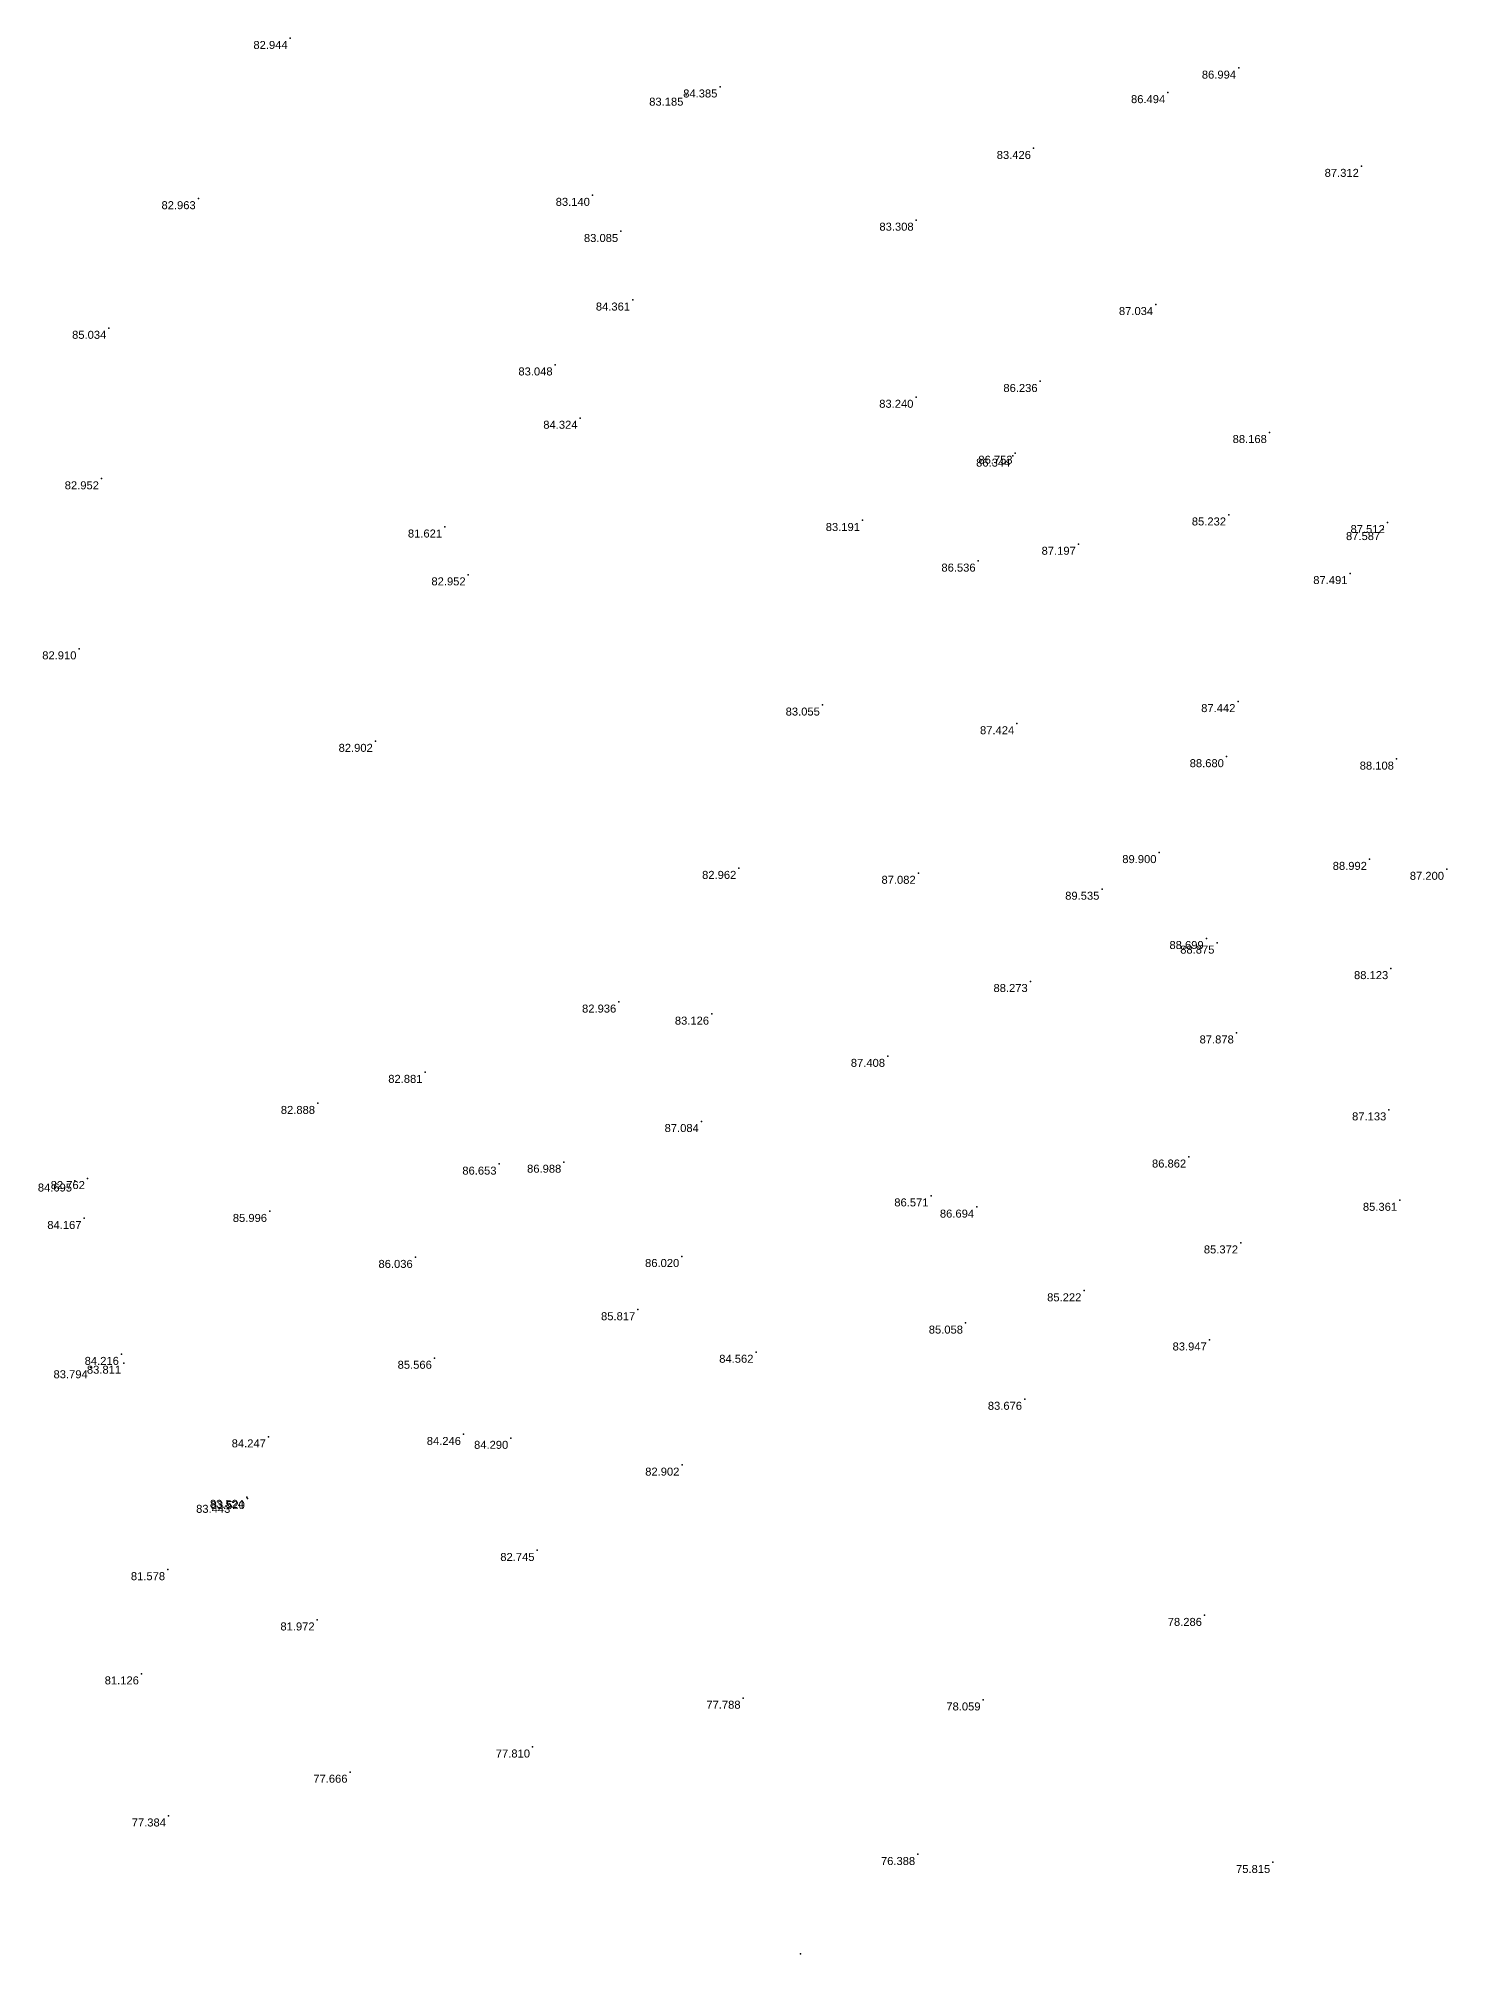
# Model space of a CAD drawing. Header units: millimetres. Extents: x 706139 to 707011, y 753722 to 954403.
# Drawn here: x 706380.9 to 706433.7, y 954112.9 to 954184.7 of the extents above; entities that cross this region are included whole.
import ezdxf
from ezdxf.enums import TextEntityAlignment as Align

# ---------------------------------------------------------------- set-up
doc = ezdxf.new("R2010")
doc.units = ezdxf.units.MM
doc.linetypes.add('SOLID_LINE', pattern=[0])
doc.layers.add('Height', color=7, linetype='Continuous')
doc.styles.get("Standard").update_dxf_attribs({"font": 'arial.ttf'})

msp = doc.modelspace()

# ---------------------------------------------------------------- linework, layer by layer
at = {"color": 0, "linetype": 'SOLID_LINE'}
for p in [(706390.3494, 954184.7148, 82.9438), (706390.3494, 954184.7148, 82.9438), (706390.3494, 954184.7148, 82.9438), (706425.8964, 954183.6033, 86.9937), (706425.8964, 954183.6033, 86.9937), (706425.8964, 954183.6033, 86.9937), (706425.8964, 954183.6033, 86.9937), (706425.8964, 954183.6033, 86.9937), (706425.8964, 954183.6033, 86.9937), (706405.1832, 954182.5894, 83.1854), (706405.1832, 954182.5894, 83.1854), (706405.1832, 954182.5894, 83.1854), (706406.4573, 954182.8963, 84.3846), (706406.4573, 954182.8963, 84.3846), (706406.4573, 954182.8963, 84.3846), (706423.2415, 954182.6845, 86.4938), (706423.2415, 954182.6845, 86.4938), (706423.2415, 954182.6845, 86.4938), (706418.2084, 954180.591, 83.4258), (706418.2084, 954180.591, 83.4258), (706418.2084, 954180.591, 83.4258), (706430.4989, 954179.9195, 87.3121), (706430.4989, 954179.9195, 87.3121), (706430.4989, 954179.9195, 87.3121), (706386.9036, 954178.7074, 82.9627), (706386.9036, 954178.7074, 82.9627), (706386.9036, 954178.7074, 82.9627), (706401.6788, 954178.8324, 83.1398), (706401.6788, 954178.8324, 83.1398), (706401.6788, 954178.8324, 83.1398), (706413.8117, 954177.9012, 83.308), (706413.8117, 954177.9012, 83.308), (706413.8117, 954177.9012, 83.308), (706402.7373, 954177.4778, 83.085), (706402.7373, 954177.4778, 83.085), (706402.7373, 954177.4778, 83.085), (706403.1836, 954174.9066, 84.361), (706403.1836, 954174.9066, 84.361), (706403.1836, 954174.9066, 84.361), (706422.7886, 954174.7383, 87.0336), (706422.7886, 954174.7383, 87.0336), (706422.7886, 954174.7383, 87.0336), (706383.5532, 954173.8472, 85.0344), (706383.5532, 954173.8472, 85.0344), (706383.5532, 954173.8472, 85.0344), (706400.2808, 954172.4732, 83.0484), (706400.2808, 954172.4732, 83.0484), (706400.2808, 954172.4732, 83.0484), (706418.4578, 954171.8531, 86.236), (706418.4578, 954171.8531, 86.236), (706418.4578, 954171.8531, 86.236), (706413.8042, 954171.261, 83.2403), (706413.8042, 954171.261, 83.2403), (706413.8042, 954171.261, 83.2403), (706401.2143, 954170.4743, 84.3237), (706401.2143, 954170.4743, 84.3237), (706401.2143, 954170.4743, 84.3237), (706427.0508, 954169.9391, 88.168), (706427.0508, 954169.9391, 88.168), (706427.0508, 954169.9391, 88.168), (706417.4362, 954169.0545, 86.3441), (706417.4362, 954169.0545, 86.3441), (706417.4362, 954169.0545, 86.3441), (706417.5206, 954169.1616, 86.7528), (706417.5206, 954169.1616, 86.7528), (706417.5206, 954169.1616, 86.7528), (706383.2769, 954168.2033, 82.9523), (706383.2769, 954168.2033, 82.9523), (706383.2769, 954168.2033, 82.9523), (706411.8009, 954166.6406, 83.191), (706411.8009, 954166.6406, 83.191), (706411.8009, 954166.6406, 83.191), (706425.5206, 954166.8483, 85.232), (706425.5206, 954166.8483, 85.232), (706425.5206, 954166.8483, 85.232), (706431.4693, 954166.5634, 87.5119), (706431.4693, 954166.5634, 87.5119), (706431.4693, 954166.5634, 87.5119), (706396.1388, 954166.3955, 81.6214), (706396.1388, 954166.3955, 81.6214), (706396.1388, 954166.3955, 81.6214), (706419.8899, 954165.7496, 87.1965), (706419.8899, 954165.7496, 87.1965), (706419.8899, 954165.7496, 87.1965), (706431.299, 954166.2995, 87.5866), (706431.299, 954166.2995, 87.5866), (706431.299, 954166.2995, 87.5866), (706416.1349, 954165.1177, 86.5358), (706416.1349, 954165.1177, 86.5358), (706416.1349, 954165.1177, 86.5358), (706397.0207, 954164.601, 82.9517), (706397.0207, 954164.601, 82.9517), (706397.0207, 954164.601, 82.9517), (706430.0726, 954164.6506, 87.4907), (706430.0726, 954164.6506, 87.4907), (706430.0726, 954164.6506, 87.4907), (706382.4344, 954161.8275, 82.9105), (706382.4344, 954161.8275, 82.9105), (706382.4344, 954161.8275, 82.9105), (706410.2975, 954159.72, 83.055), (706410.2975, 954159.72, 83.055), (706410.2975, 954159.72, 83.055), (706425.8718, 954159.8491, 87.4417), (706425.8718, 954159.8491, 87.4417), (706425.8718, 954159.8491, 87.4417), (706417.5827, 954159.0193, 87.4238), (706417.5827, 954159.0193, 87.4238), (706417.5827, 954159.0193, 87.4238), (706393.5419, 954158.3596, 82.9018), (706393.5419, 954158.3596, 82.9018), (706393.5419, 954158.3596, 82.9018), (706425.4407, 954157.7842, 88.6803), (706425.4407, 954157.7842, 88.6803), (706425.4407, 954157.7842, 88.6803), (706431.8134, 954157.6931, 88.1084), (706431.8134, 954157.6931, 88.1084), (706431.8134, 954157.6931, 88.1084), (706407.166, 954153.596, 82.962), (706407.166, 954153.596, 82.962), (706407.166, 954153.596, 82.962), (706422.9151, 954154.188, 89.8999), (706422.9151, 954154.188, 89.8999), (706422.9151, 954154.188, 89.8999), (706430.8016, 954153.9336, 88.9916), (706430.8016, 954153.9336, 88.9916), (706430.8016, 954153.9336, 88.9916), (706433.691, 954153.561, 87.2), (706413.8887, 954153.4118, 87.0815), (706413.8887, 954153.4118, 87.0815), (706413.8887, 954153.4118, 87.0815), (706420.7747, 954152.8141, 89.5349), (706420.7747, 954152.8141, 89.5349), (706420.7747, 954152.8141, 89.5349), (706424.6831, 954150.9647, 88.6994), (706424.6831, 954150.9647, 88.6994), (706424.6831, 954150.9647, 88.6994), (706425.0863, 954150.7938, 88.8752), (706425.0863, 954150.7938, 88.8752), (706425.0863, 954150.7938, 88.8752), (706418.0875, 954149.3542, 88.2731), (706418.0875, 954149.3542, 88.2731), (706418.0875, 954149.3542, 88.2731), (706431.6002, 954149.8378, 88.1232), (706431.6002, 954149.8378, 88.1232), (706431.6002, 954149.8378, 88.1232), (706402.6668, 954148.5827, 82.9357), (706402.6668, 954148.5827, 82.9357), (706402.6668, 954148.5827, 82.9357), (706406.1448, 954148.1305, 83.1261), (706406.1448, 954148.1305, 83.1261), (706406.1448, 954148.1305, 83.1261), (706425.812, 954147.4254, 87.8783), (706425.812, 954147.4254, 87.8783), (706425.812, 954147.4254, 87.8783), (706412.7401, 954146.547, 87.4079), (706412.7401, 954146.547, 87.4079), (706412.7401, 954146.547, 87.4079), (706395.4037, 954145.947, 82.8809), (706395.4037, 954145.947, 82.8809), (706395.4037, 954145.947, 82.8809), (706391.3763, 954144.7822, 82.8883), (706391.3763, 954144.7822, 82.8883), (706391.3763, 954144.7822, 82.8883), (706431.5273, 954144.54, 87.1335), (706431.5273, 954144.54, 87.1335), (706431.5273, 954144.54, 87.1335), (706405.7608, 954144.1036, 87.0841), (706405.7608, 954144.1036, 87.0841), (706405.7608, 954144.1036, 87.0841), (706424.0279, 954142.772, 86.8621), (706424.0279, 954142.772, 86.8621), (706424.0279, 954142.772, 86.8621), (706398.1787, 954142.5065, 86.6529), (706398.1787, 954142.5065, 86.6529), (706398.1787, 954142.5065, 86.6529), (706400.606, 954142.5779, 86.9881), (706400.606, 954142.5779, 86.9881), (706400.606, 954142.5779, 86.9881), (706382.2693, 954141.8722, 84.6955), (706382.2693, 954141.8722, 84.6955), (706382.2693, 954141.8722, 84.6955), (706382.7516, 954141.9652, 82.7619), (706382.7516, 954141.9652, 82.7619), (706382.7516, 954141.9652, 82.7619), (706414.3701, 954141.3143, 86.5712), (706414.3701, 954141.3143, 86.5712), (706414.3701, 954141.3143, 86.5712), (706389.5774, 954140.7322, 85.9963), (706389.5774, 954140.7322, 85.9963), (706389.5774, 954140.7322, 85.9963), (706416.0788, 954140.8948, 86.6941), (706416.0788, 954140.8948, 86.6941), (706416.0788, 954140.8948, 86.6941), (706431.9326, 954141.1494, 85.3605), (706431.9326, 954141.1494, 85.3605), (706431.9326, 954141.1494, 85.3605), (706382.6242, 954140.4683, 84.1666), (706382.6242, 954140.4683, 84.1666), (706382.6242, 954140.4683, 84.1666), (706425.9713, 954139.5515, 85.372), (706425.9713, 954139.5515, 85.372), (706425.9713, 954139.5515, 85.372), (706395.0371, 954139.0083, 86.0362), (706395.0371, 954139.0083, 86.0362), (706395.0371, 954139.0083, 86.0362), (706405.0277, 954139.0417, 86.0204), (706405.0277, 954139.0417, 86.0204), (706405.0277, 954139.0417, 86.0204), (706420.098, 954137.7559, 85.2221), (706420.098, 954137.7559, 85.2221), (706420.098, 954137.7559, 85.2221), (706403.3781, 954137.0468, 85.8165), (706403.3781, 954137.0468, 85.8165), (706403.3781, 954137.0468, 85.8165), (706415.662, 954136.5451, 85.0579), (706415.662, 954136.5451, 85.0579), (706415.662, 954136.5451, 85.0579), (706424.7988, 954135.9129, 83.9468), (706424.7988, 954135.9129, 83.9468), (706424.7988, 954135.9129, 83.9468), (706382.8569, 954134.8708, 83.7937), (706382.8569, 954134.8708, 83.7937), (706382.8569, 954134.8708, 83.7937), (706384.0244, 954135.3723, 84.2159), (706384.0244, 954135.3723, 84.2159), (706384.0244, 954135.3723, 84.2159), (706384.1083, 954135.0424, 83.8108), (706384.1083, 954135.0424, 83.8108), (706384.1083, 954135.0424, 83.8108), (706395.7543, 954135.2267, 85.5659), (706395.7543, 954135.2267, 85.5659), (706395.7543, 954135.2267, 85.5659), (706407.808, 954135.4523, 84.5618), (706407.808, 954135.4523, 84.5618), (706407.808, 954135.4523, 84.5618), (706417.8752, 954133.6884, 83.6757), (706417.8752, 954133.6884, 83.6757), (706417.8752, 954133.6884, 83.6757), (706389.535, 954132.2788, 84.2467), (706389.535, 954132.2788, 84.2467), (706389.535, 954132.2788, 84.2467), (706396.8467, 954132.3696, 84.2464), (706396.8467, 954132.3696, 84.2464), (706396.8467, 954132.3696, 84.2464), (706398.6191, 954132.2245, 84.2901), (706398.6191, 954132.2245, 84.2901), (706398.6191, 954132.2245, 84.2901), (706405.0335, 954131.2203, 82.9019), (706405.0335, 954131.2203, 82.9019), (706405.0335, 954131.2203, 82.9019), (706388.2022, 954129.8247, 83.4433), (706388.2022, 954129.8247, 83.4433), (706388.2022, 954129.8247, 83.4433), (706388.7187, 954130.0112, 83.5236), (706388.7187, 954130.0112, 83.5236), (706388.7187, 954130.0112, 83.5236), (706388.7467, 954129.9668, 83.5201), (706388.7467, 954129.9668, 83.5201), (706388.7467, 954129.9668, 83.5201), (706399.6023, 954128.0203, 82.7449), (706399.6023, 954128.0203, 82.7449), (706399.6023, 954128.0203, 82.7449), (706385.7563, 954127.2991, 81.5776), (706385.7563, 954127.2991, 81.5776), (706385.7563, 954127.2991, 81.5776), (706424.6179, 954125.585, 78.2856), (706424.6179, 954125.585, 78.2856), (706424.6179, 954125.585, 78.2856), (706391.3605, 954125.4147, 81.9721), (706391.3605, 954125.4147, 81.9721), (706391.3605, 954125.4147, 81.9721), (706384.7754, 954123.3917, 81.1261), (706384.7754, 954123.3917, 81.1261), (706384.7754, 954123.3917, 81.1261), (706407.3259, 954122.4793, 77.7877), (706407.3259, 954122.4793, 77.7877), (706407.3259, 954122.4793, 77.7877), (706416.3198, 954122.415, 78.0592), (706416.3198, 954122.415, 78.0592), (706416.3198, 954122.415, 78.0592), (706399.4334, 954120.65, 77.8104), (706399.4334, 954120.65, 77.8104), (706399.4334, 954120.65, 77.8104), (706392.5936, 954119.7055, 77.666), (706392.5936, 954119.7055, 77.666), (706392.5936, 954119.7055, 77.666), (706385.7879, 954118.0637, 77.3841), (706385.7879, 954118.0637, 77.3841), (706385.7879, 954118.0637, 77.3841), (706413.869, 954116.6195, 76.3879), (706413.869, 954116.6195, 76.3879), (706413.869, 954116.6195, 76.3879), (706427.1778, 954116.3203, 75.8146), (706427.1778, 954116.3203, 75.8146), (706427.1778, 954116.3203, 75.8146), (706409.4672, 954112.8938, 75.4484), (706409.4672, 954112.8938, 75.4484), (706409.4672, 954112.8938, 75.4484)]:
    msp.add_point(p, dxfattribs=at)

# ---------------------------------------------------------------- texts
at = {"layer": 'Height', "color": 4, "linetype": 'SOLID_LINE'}
for s, p in [('82.944', (706390.2494, 954184.6148, 82.9438)), ('82.944', (706390.2494, 954184.6148, 82.9438)), ('82.944', (706390.2494, 954184.6148, 82.9438)), ('86.994', (706425.7964, 954183.5033, 86.9937)), ('86.994', (706425.7964, 954183.5033, 86.9937)), ('86.994', (706425.7964, 954183.5033, 86.9937)), ('86.994', (706425.7964, 954183.5033, 86.9937)), ('86.994', (706425.7964, 954183.5033, 86.9937)), ('86.994', (706425.7964, 954183.5033, 86.9937)), ('83.185', (706405.0832, 954182.4894, 83.1854)), ('83.185', (706405.0832, 954182.4894, 83.1854)), ('83.185', (706405.0832, 954182.4894, 83.1854)), ('84.385', (706406.3573, 954182.7963, 84.3846)), ('84.385', (706406.3573, 954182.7963, 84.3846)), ('84.385', (706406.3573, 954182.7963, 84.3846)), ('86.494', (706423.1415, 954182.5845, 86.4938)), ('86.494', (706423.1415, 954182.5845, 86.4938)), ('86.494', (706423.1415, 954182.5845, 86.4938)), ('83.426', (706418.1084, 954180.491, 83.4258)), ('83.426', (706418.1084, 954180.491, 83.4258)), ('83.426', (706418.1084, 954180.491, 83.4258)), ('87.312', (706430.3989, 954179.8195, 87.3121)), ('87.312', (706430.3989, 954179.8195, 87.3121)), ('87.312', (706430.3989, 954179.8195, 87.3121)), ('83.140', (706401.5788, 954178.7324, 83.1398)), ('83.140', (706401.5788, 954178.7324, 83.1398)), ('83.140', (706401.5788, 954178.7324, 83.1398)), ('82.963', (706386.8036, 954178.6074, 82.9627)), ('82.963', (706386.8036, 954178.6074, 82.9627)), ('82.963', (706386.8036, 954178.6074, 82.9627)), ('83.085', (706402.6373, 954177.3778, 83.085)), ('83.085', (706402.6373, 954177.3778, 83.085)), ('83.085', (706402.6373, 954177.3778, 83.085)), ('83.308', (706413.7117, 954177.8012, 83.308)), ('83.308', (706413.7117, 954177.8012, 83.308)), ('83.308', (706413.7117, 954177.8012, 83.308)), ('84.361', (706403.0836, 954174.8066, 84.361)), ('84.361', (706403.0836, 954174.8066, 84.361)), ('84.361', (706403.0836, 954174.8066, 84.361)), ('87.034', (706422.6886, 954174.6383, 87.0336)), ('87.034', (706422.6886, 954174.6383, 87.0336)), ('87.034', (706422.6886, 954174.6383, 87.0336)), ('85.034', (706383.4532, 954173.7472, 85.0344)), ('85.034', (706383.4532, 954173.7472, 85.0344)), ('85.034', (706383.4532, 954173.7472, 85.0344)), ('83.048', (706400.1808, 954172.3732, 83.0484)), ('83.048', (706400.1808, 954172.3732, 83.0484)), ('83.048', (706400.1808, 954172.3732, 83.0484)), ('86.236', (706418.3578, 954171.7531, 86.236)), ('86.236', (706418.3578, 954171.7531, 86.236)), ('86.236', (706418.3578, 954171.7531, 86.236)), ('83.240', (706413.7042, 954171.161, 83.2403)), ('83.240', (706413.7042, 954171.161, 83.2403)), ('83.240', (706413.7042, 954171.161, 83.2403)), ('84.324', (706401.1143, 954170.3743, 84.3237)), ('84.324', (706401.1143, 954170.3743, 84.3237)), ('84.324', (706401.1143, 954170.3743, 84.3237)), ('88.168', (706426.9508, 954169.8391, 88.168)), ('88.168', (706426.9508, 954169.8391, 88.168)), ('88.168', (706426.9508, 954169.8391, 88.168)), ('86.344', (706417.3362, 954168.9545, 86.3441)), ('86.344', (706417.3362, 954168.9545, 86.3441)), ('86.344', (706417.3362, 954168.9545, 86.3441)), ('86.753', (706417.4206, 954169.0616, 86.7528)), ('86.753', (706417.4206, 954169.0616, 86.7528)), ('86.753', (706417.4206, 954169.0616, 86.7528)), ('82.952', (706383.1769, 954168.1033, 82.9523)), ('82.952', (706383.1769, 954168.1033, 82.9523)), ('82.952', (706383.1769, 954168.1033, 82.9523)), ('83.191', (706411.7009, 954166.5406, 83.191)), ('83.191', (706411.7009, 954166.5406, 83.191)), ('83.191', (706411.7009, 954166.5406, 83.191)), ('85.232', (706425.4206, 954166.7483, 85.232)), ('85.232', (706425.4206, 954166.7483, 85.232)), ('85.232', (706425.4206, 954166.7483, 85.232)), ('87.512', (706431.3693, 954166.4634, 87.5119)), ('87.512', (706431.3693, 954166.4634, 87.5119)), ('87.512', (706431.3693, 954166.4634, 87.5119)), ('81.621', (706396.0388, 954166.2955, 81.6214)), ('81.621', (706396.0388, 954166.2955, 81.6214)), ('81.621', (706396.0388, 954166.2955, 81.6214)), ('87.587', (706431.199, 954166.1995, 87.5866)), ('87.587', (706431.199, 954166.1995, 87.5866)), ('87.587', (706431.199, 954166.1995, 87.5866)), ('86.536', (706416.0349, 954165.0177, 86.5358)), ('86.536', (706416.0349, 954165.0177, 86.5358)), ('86.536', (706416.0349, 954165.0177, 86.5358)), ('87.197', (706419.7899, 954165.6496, 87.1965)), ('87.197', (706419.7899, 954165.6496, 87.1965)), ('87.197', (706419.7899, 954165.6496, 87.1965)), ('82.952', (706396.9207, 954164.501, 82.9517)), ('82.952', (706396.9207, 954164.501, 82.9517)), ('82.952', (706396.9207, 954164.501, 82.9517)), ('87.491', (706429.9726, 954164.5506, 87.4907)), ('87.491', (706429.9726, 954164.5506, 87.4907)), ('87.491', (706429.9726, 954164.5506, 87.4907)), ('82.910', (706382.3344, 954161.7275, 82.9105)), ('82.910', (706382.3344, 954161.7275, 82.9105)), ('82.910', (706382.3344, 954161.7275, 82.9105)), ('83.055', (706410.1975, 954159.62, 83.055)), ('83.055', (706410.1975, 954159.62, 83.055)), ('83.055', (706410.1975, 954159.62, 83.055)), ('87.442', (706425.7718, 954159.7491, 87.4417)), ('87.442', (706425.7718, 954159.7491, 87.4417)), ('87.442', (706425.7718, 954159.7491, 87.4417)), ('87.424', (706417.4827, 954158.9193, 87.4238)), ('87.424', (706417.4827, 954158.9193, 87.4238)), ('87.424', (706417.4827, 954158.9193, 87.4238)), ('82.902', (706393.4419, 954158.2596, 82.9018)), ('82.902', (706393.4419, 954158.2596, 82.9018)), ('82.902', (706393.4419, 954158.2596, 82.9018)), ('88.680', (706425.3407, 954157.6842, 88.6803)), ('88.680', (706425.3407, 954157.6842, 88.6803)), ('88.680', (706425.3407, 954157.6842, 88.6803)), ('88.108', (706431.7134, 954157.5931, 88.1084)), ('88.108', (706431.7134, 954157.5931, 88.1084)), ('88.108', (706431.7134, 954157.5931, 88.1084)), ('82.962', (706407.066, 954153.496, 82.962)), ('82.962', (706407.066, 954153.496, 82.962)), ('82.962', (706407.066, 954153.496, 82.962)), ('89.900', (706422.8151, 954154.088, 89.8999)), ('89.900', (706422.8151, 954154.088, 89.8999)), ('89.900', (706422.8151, 954154.088, 89.8999)), ('88.992', (706430.7016, 954153.8336, 88.9916)), ('88.992', (706430.7016, 954153.8336, 88.9916)), ('88.992', (706430.7016, 954153.8336, 88.9916)), ('87.082', (706413.7887, 954153.3118, 87.0815)), ('87.082', (706413.7887, 954153.3118, 87.0815)), ('87.082', (706413.7887, 954153.3118, 87.0815)), ('87.200', (706433.591, 954153.461, 87.2)), ('89.535', (706420.6747, 954152.7141, 89.5349)), ('89.535', (706420.6747, 954152.7141, 89.5349)), ('89.535', (706420.6747, 954152.7141, 89.5349)), ('88.699', (706424.5831, 954150.8647, 88.6994)), ('88.699', (706424.5831, 954150.8647, 88.6994)), ('88.699', (706424.5831, 954150.8647, 88.6994)), ('88.875', (706424.9863, 954150.6938, 88.8752)), ('88.875', (706424.9863, 954150.6938, 88.8752)), ('88.875', (706424.9863, 954150.6938, 88.8752)), ('88.273', (706417.9875, 954149.2542, 88.2731)), ('88.273', (706417.9875, 954149.2542, 88.2731)), ('88.273', (706417.9875, 954149.2542, 88.2731)), ('88.123', (706431.5002, 954149.7378, 88.1232)), ('88.123', (706431.5002, 954149.7378, 88.1232)), ('88.123', (706431.5002, 954149.7378, 88.1232)), ('82.936', (706402.5668, 954148.4827, 82.9357)), ('82.936', (706402.5668, 954148.4827, 82.9357)), ('82.936', (706402.5668, 954148.4827, 82.9357)), ('83.126', (706406.0448, 954148.0305, 83.1261)), ('83.126', (706406.0448, 954148.0305, 83.1261)), ('83.126', (706406.0448, 954148.0305, 83.1261)), ('87.878', (706425.712, 954147.3254, 87.8783)), ('87.878', (706425.712, 954147.3254, 87.8783)), ('87.878', (706425.712, 954147.3254, 87.8783)), ('87.408', (706412.6401, 954146.447, 87.4079)), ('87.408', (706412.6401, 954146.447, 87.4079)), ('87.408', (706412.6401, 954146.447, 87.4079)), ('82.881', (706395.3037, 954145.847, 82.8809)), ('82.881', (706395.3037, 954145.847, 82.8809)), ('82.881', (706395.3037, 954145.847, 82.8809)), ('82.888', (706391.2763, 954144.6822, 82.8883)), ('82.888', (706391.2763, 954144.6822, 82.8883)), ('82.888', (706391.2763, 954144.6822, 82.8883)), ('87.133', (706431.4273, 954144.44, 87.1335)), ('87.133', (706431.4273, 954144.44, 87.1335)), ('87.133', (706431.4273, 954144.44, 87.1335)), ('87.084', (706405.6608, 954144.0036, 87.0841)), ('87.084', (706405.6608, 954144.0036, 87.0841)), ('87.084', (706405.6608, 954144.0036, 87.0841)), ('86.653', (706398.0787, 954142.4065, 86.6529)), ('86.653', (706398.0787, 954142.4065, 86.6529)), ('86.653', (706398.0787, 954142.4065, 86.6529)), ('86.988', (706400.506, 954142.4779, 86.9881)), ('86.988', (706400.506, 954142.4779, 86.9881)), ('86.988', (706400.506, 954142.4779, 86.9881)), ('86.862', (706423.9279, 954142.672, 86.8621)), ('86.862', (706423.9279, 954142.672, 86.8621)), ('86.862', (706423.9279, 954142.672, 86.8621)), ('84.695', (706382.1693, 954141.7722, 84.6955)), ('84.695', (706382.1693, 954141.7722, 84.6955)), ('84.695', (706382.1693, 954141.7722, 84.6955)), ('82.762', (706382.6516, 954141.8652, 82.7619)), ('82.762', (706382.6516, 954141.8652, 82.7619)), ('82.762', (706382.6516, 954141.8652, 82.7619)), ('85.996', (706389.4774, 954140.6322, 85.9963)), ('85.996', (706389.4774, 954140.6322, 85.9963)), ('85.996', (706389.4774, 954140.6322, 85.9963)), ('86.571', (706414.2701, 954141.2143, 86.5712)), ('86.571', (706414.2701, 954141.2143, 86.5712)), ('86.571', (706414.2701, 954141.2143, 86.5712)), ('86.694', (706415.9788, 954140.7948, 86.6941)), ('86.694', (706415.9788, 954140.7948, 86.6941)), ('86.694', (706415.9788, 954140.7948, 86.6941)), ('85.361', (706431.8326, 954141.0494, 85.3605)), ('85.361', (706431.8326, 954141.0494, 85.3605)), ('85.361', (706431.8326, 954141.0494, 85.3605)), ('84.167', (706382.5242, 954140.3683, 84.1666)), ('84.167', (706382.5242, 954140.3683, 84.1666)), ('84.167', (706382.5242, 954140.3683, 84.1666)), ('85.372', (706425.8713, 954139.4515, 85.372)), ('85.372', (706425.8713, 954139.4515, 85.372)), ('85.372', (706425.8713, 954139.4515, 85.372)), ('86.036', (706394.9371, 954138.9083, 86.0362)), ('86.036', (706394.9371, 954138.9083, 86.0362)), ('86.036', (706394.9371, 954138.9083, 86.0362)), ('86.020', (706404.9277, 954138.9417, 86.0204)), ('86.020', (706404.9277, 954138.9417, 86.0204)), ('86.020', (706404.9277, 954138.9417, 86.0204)), ('85.222', (706419.998, 954137.6559, 85.2221)), ('85.222', (706419.998, 954137.6559, 85.2221)), ('85.222', (706419.998, 954137.6559, 85.2221)), ('85.817', (706403.2781, 954136.9468, 85.8165)), ('85.817', (706403.2781, 954136.9468, 85.8165)), ('85.817', (706403.2781, 954136.9468, 85.8165)), ('85.058', (706415.562, 954136.4451, 85.0579)), ('85.058', (706415.562, 954136.4451, 85.0579)), ('85.058', (706415.562, 954136.4451, 85.0579)), ('83.947', (706424.6988, 954135.8129, 83.9468)), ('83.947', (706424.6988, 954135.8129, 83.9468)), ('83.947', (706424.6988, 954135.8129, 83.9468)), ('84.216', (706383.9244, 954135.2723, 84.2159)), ('84.216', (706383.9244, 954135.2723, 84.2159)), ('84.216', (706383.9244, 954135.2723, 84.2159)), ('83.811', (706384.0083, 954134.9424, 83.8108)), ('83.811', (706384.0083, 954134.9424, 83.8108)), ('83.811', (706384.0083, 954134.9424, 83.8108)), ('85.566', (706395.6543, 954135.1267, 85.5659)), ('85.566', (706395.6543, 954135.1267, 85.5659)), ('85.566', (706395.6543, 954135.1267, 85.5659)), ('84.562', (706407.708, 954135.3523, 84.5618)), ('84.562', (706407.708, 954135.3523, 84.5618)), ('84.562', (706407.708, 954135.3523, 84.5618)), ('83.794', (706382.7569, 954134.7708, 83.7937)), ('83.794', (706382.7569, 954134.7708, 83.7937)), ('83.794', (706382.7569, 954134.7708, 83.7937)), ('83.676', (706417.7752, 954133.5884, 83.6757)), ('83.676', (706417.7752, 954133.5884, 83.6757)), ('83.676', (706417.7752, 954133.5884, 83.6757)), ('84.247', (706389.435, 954132.1788, 84.2467)), ('84.247', (706389.435, 954132.1788, 84.2467)), ('84.247', (706389.435, 954132.1788, 84.2467)), ('84.246', (706396.7467, 954132.2696, 84.2464)), ('84.246', (706396.7467, 954132.2696, 84.2464)), ('84.246', (706396.7467, 954132.2696, 84.2464)), ('84.290', (706398.5191, 954132.1245, 84.2901)), ('84.290', (706398.5191, 954132.1245, 84.2901)), ('84.290', (706398.5191, 954132.1245, 84.2901)), ('82.902', (706404.9335, 954131.1203, 82.9019)), ('82.902', (706404.9335, 954131.1203, 82.9019)), ('82.902', (706404.9335, 954131.1203, 82.9019)), ('83.524', (706388.6187, 954129.9112, 83.5236)), ('83.524', (706388.6187, 954129.9112, 83.5236)), ('83.524', (706388.6187, 954129.9112, 83.5236)), ('83.520', (706388.6467, 954129.8668, 83.5201)), ('83.520', (706388.6467, 954129.8668, 83.5201)), ('83.520', (706388.6467, 954129.8668, 83.5201)), ('83.443', (706388.1022, 954129.7247, 83.4433)), ('83.443', (706388.1022, 954129.7247, 83.4433)), ('83.443', (706388.1022, 954129.7247, 83.4433)), ('82.745', (706399.5023, 954127.9203, 82.7449)), ('82.745', (706399.5023, 954127.9203, 82.7449)), ('82.745', (706399.5023, 954127.9203, 82.7449)), ('81.578', (706385.6563, 954127.1991, 81.5776)), ('81.578', (706385.6563, 954127.1991, 81.5776)), ('81.578', (706385.6563, 954127.1991, 81.5776)), ('78.286', (706424.5179, 954125.485, 78.2856)), ('78.286', (706424.5179, 954125.485, 78.2856)), ('78.286', (706424.5179, 954125.485, 78.2856)), ('81.972', (706391.2605, 954125.3147, 81.9721)), ('81.972', (706391.2605, 954125.3147, 81.9721)), ('81.972', (706391.2605, 954125.3147, 81.9721)), ('81.126', (706384.6754, 954123.2917, 81.1261)), ('81.126', (706384.6754, 954123.2917, 81.1261)), ('81.126', (706384.6754, 954123.2917, 81.1261)), ('77.788', (706407.2259, 954122.3793, 77.7877)), ('77.788', (706407.2259, 954122.3793, 77.7877)), ('77.788', (706407.2259, 954122.3793, 77.7877)), ('78.059', (706416.2198, 954122.315, 78.0592)), ('78.059', (706416.2198, 954122.315, 78.0592)), ('78.059', (706416.2198, 954122.315, 78.0592)), ('77.810', (706399.3334, 954120.55, 77.8104)), ('77.810', (706399.3334, 954120.55, 77.8104)), ('77.810', (706399.3334, 954120.55, 77.8104)), ('77.666', (706392.4936, 954119.6055, 77.666)), ('77.666', (706392.4936, 954119.6055, 77.666)), ('77.666', (706392.4936, 954119.6055, 77.666)), ('77.384', (706385.6879, 954117.9637, 77.3841)), ('77.384', (706385.6879, 954117.9637, 77.3841)), ('77.384', (706385.6879, 954117.9637, 77.3841)), ('76.388', (706413.769, 954116.5195, 76.3879)), ('76.388', (706413.769, 954116.5195, 76.3879)), ('76.388', (706413.769, 954116.5195, 76.3879)), ('75.815', (706427.0778, 954116.2203, 75.8146)), ('75.815', (706427.0778, 954116.2203, 75.8146)), ('75.815', (706427.0778, 954116.2203, 75.8146))]:
    msp.add_text(s, height=0.3, dxfattribs=at).set_placement(p, align=Align.TOP_RIGHT)

doc.saveas('drawing.dxf')
